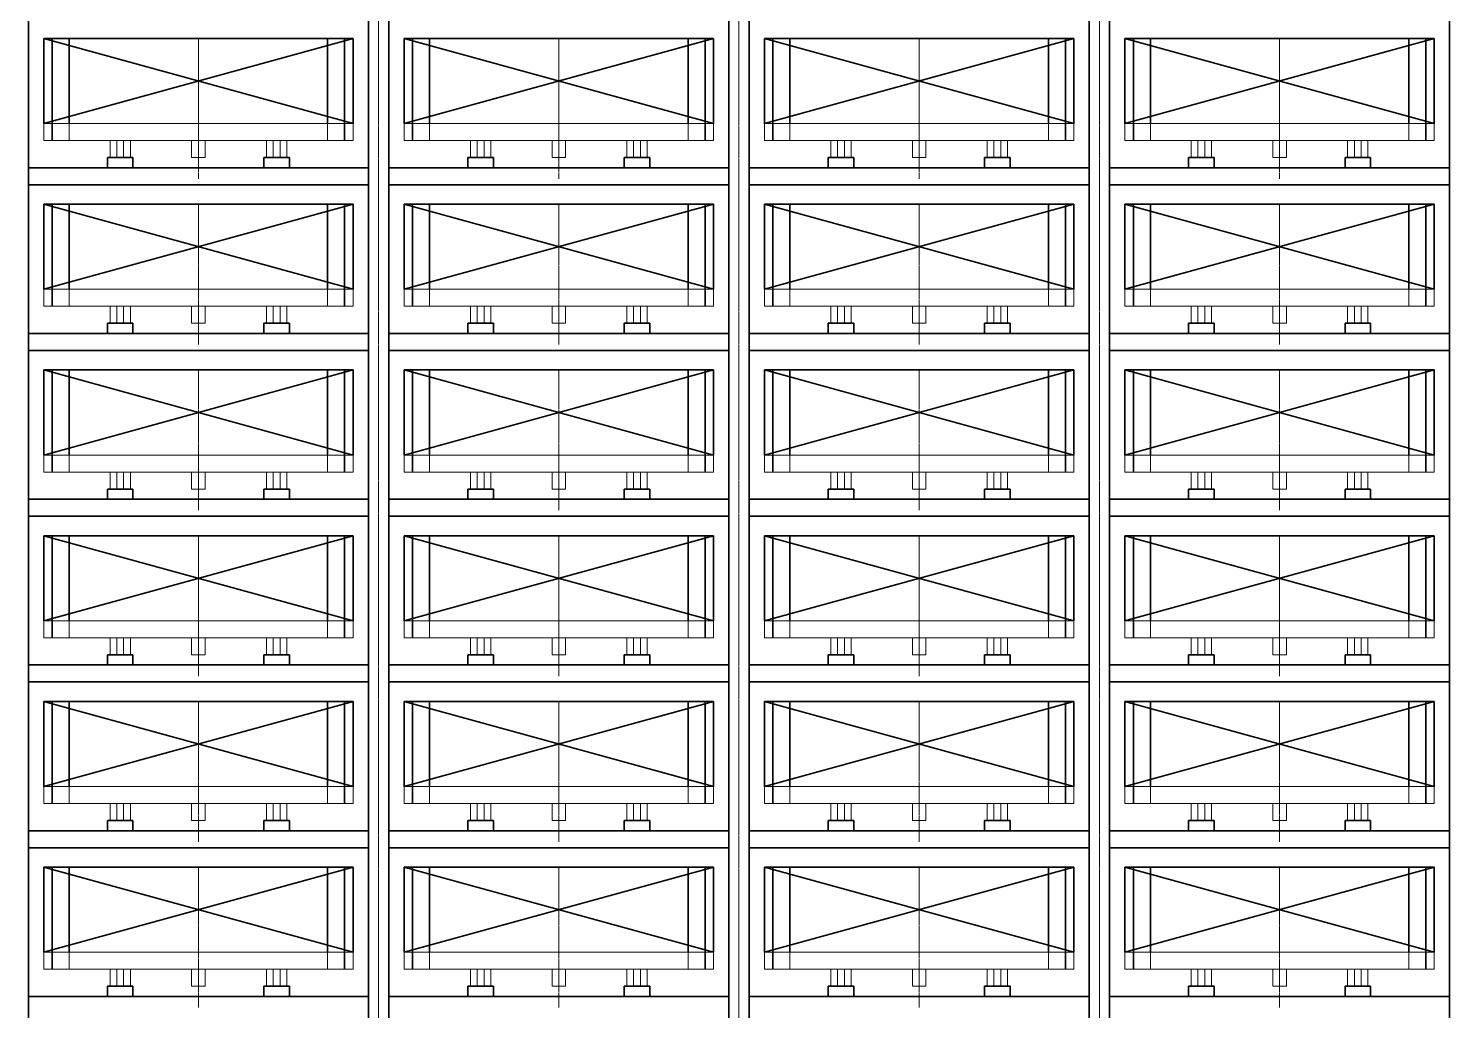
# Model space of a CAD drawing. Header units: millimetres. Extents: x -67280 to 67280, y -47520 to 47520.
# Drawn here: x -28438 to -20078, y 9242 to 15019 of the extents above; entities that cross this region are included whole.
import ezdxf

# ---------------------------------------------------------------- set-up
doc = ezdxf.new("R2010")
doc.units = ezdxf.units.MM
doc.linetypes.add('点画线', pattern=[18, 12, -2, 2, -2])
for name, color, linetype, lineweight in [('ACADCAXA细实线层', 3, 'Continuous', 18), ('EB0', 7, 'Continuous', 35), ('中心线层', 1, '点画线', 18), ('尺寸线层', 4, 'Continuous', 18), ('细实线层', 3, 'Continuous', 18)]:
    doc.layers.add(name, color=color, linetype=linetype, lineweight=lineweight)

msp = doc.modelspace()

# ---------------------------------------------------------------- linework, layer by layer
at = {"layer": 'ACADCAXA细实线层', "color": 2, "linetype": 'Continuous', "lineweight": 18}
for p, q in [((-28347.969, 14459.786), (-26527.969, 14459.786)), ((-26227.969, 14459.786), (-24407.969, 14459.786)), ((-24107.969, 14459.786), (-22287.969, 14459.786)), ((-21987.969, 14459.786), (-20167.969, 14459.786)), ((-28347.969, 14359.786), (-26527.969, 14359.786)), ((-27957.969, 14259.786), (-27957.969, 14359.786)), ((-27877.969, 14259.786), (-27877.969, 14359.786)), ((-27477.969, 14259.786), (-27477.969, 14359.786)), ((-27397.969, 14259.786), (-27397.969, 14359.786)), ((-26997.969, 14259.786), (-26997.969, 14359.786)), ((-26917.969, 14259.786), (-26917.969, 14359.786)), ((-26227.969, 14359.786), (-24407.969, 14359.786)), ((-25837.969, 14259.786), (-25837.969, 14359.786)), ((-25757.969, 14259.786), (-25757.969, 14359.786)), ((-25357.969, 14259.786), (-25357.969, 14359.786)), ((-25277.969, 14259.786), (-25277.969, 14359.786)), ((-24877.969, 14259.786), (-24877.969, 14359.786)), ((-24797.969, 14259.786), (-24797.969, 14359.786)), ((-24107.969, 14359.786), (-22287.969, 14359.786)), ((-23717.969, 14259.786), (-23717.969, 14359.786)), ((-23637.969, 14259.786), (-23637.969, 14359.786)), ((-23237.969, 14259.786), (-23237.969, 14359.786)), ((-23157.969, 14259.786), (-23157.969, 14359.786)), ((-22757.969, 14259.786), (-22757.969, 14359.786)), ((-22677.969, 14259.786), (-22677.969, 14359.786)), ((-21987.969, 14359.786), (-20167.969, 14359.786)), ((-21597.969, 14259.786), (-21597.969, 14359.786)), ((-21517.969, 14259.786), (-21517.969, 14359.786)), ((-21117.969, 14259.786), (-21117.969, 14359.786)), ((-21037.969, 14259.786), (-21037.969, 14359.786)), ((-20637.969, 14259.786), (-20637.969, 14359.786)), ((-20557.969, 14259.786), (-20557.969, 14359.786)), ((-27957.969, 14259.786), (-27877.969, 14259.786)), ((-27477.969, 14259.786), (-27397.969, 14259.786)), ((-26997.969, 14259.786), (-26917.969, 14259.786)), ((-25837.969, 14259.786), (-25757.969, 14259.786)), ((-25357.969, 14259.786), (-25277.969, 14259.786)), ((-24877.969, 14259.786), (-24797.969, 14259.786)), ((-23717.969, 14259.786), (-23637.969, 14259.786)), ((-23237.969, 14259.786), (-23157.969, 14259.786)), ((-22757.969, 14259.786), (-22677.969, 14259.786)), ((-21597.969, 14259.786), (-21517.969, 14259.786)), ((-21117.969, 14259.786), (-21037.969, 14259.786)), ((-20637.969, 14259.786), (-20557.969, 14259.786)), ((-28347.969, 13484.786), (-26527.969, 13484.786)), ((-26227.969, 13484.786), (-24407.969, 13484.786)), ((-24107.969, 13484.786), (-22287.969, 13484.786)), ((-21987.969, 13484.786), (-20167.969, 13484.786)), ((-28347.969, 13384.786), (-26527.969, 13384.786)), ((-27957.969, 13284.786), (-27957.969, 13384.786)), ((-27877.969, 13284.786), (-27877.969, 13384.786)), ((-27477.969, 13284.786), (-27477.969, 13384.786)), ((-27397.969, 13284.786), (-27397.969, 13384.786)), ((-26997.969, 13284.786), (-26997.969, 13384.786)), ((-26917.969, 13284.786), (-26917.969, 13384.786)), ((-26227.969, 13384.786), (-24407.969, 13384.786)), ((-25837.969, 13284.786), (-25837.969, 13384.786)), ((-25757.969, 13284.786), (-25757.969, 13384.786)), ((-25357.969, 13284.786), (-25357.969, 13384.786)), ((-25277.969, 13284.786), (-25277.969, 13384.786)), ((-24877.969, 13284.786), (-24877.969, 13384.786)), ((-24797.969, 13284.786), (-24797.969, 13384.786)), ((-24107.969, 13384.786), (-22287.969, 13384.786)), ((-23717.969, 13284.786), (-23717.969, 13384.786)), ((-23637.969, 13284.786), (-23637.969, 13384.786)), ((-23237.969, 13284.786), (-23237.969, 13384.786)), ((-23157.969, 13284.786), (-23157.969, 13384.786)), ((-22757.969, 13284.786), (-22757.969, 13384.786)), ((-22677.969, 13284.786), (-22677.969, 13384.786)), ((-21987.969, 13384.786), (-20167.969, 13384.786)), ((-21597.969, 13284.786), (-21597.969, 13384.786)), ((-21517.969, 13284.786), (-21517.969, 13384.786)), ((-21117.969, 13284.786), (-21117.969, 13384.786)), ((-21037.969, 13284.786), (-21037.969, 13384.786)), ((-20637.969, 13284.786), (-20637.969, 13384.786)), ((-20557.969, 13284.786), (-20557.969, 13384.786)), ((-27957.969, 13284.786), (-27877.969, 13284.786)), ((-27477.969, 13284.786), (-27397.969, 13284.786)), ((-26997.969, 13284.786), (-26917.969, 13284.786)), ((-25837.969, 13284.786), (-25757.969, 13284.786)), ((-25357.969, 13284.786), (-25277.969, 13284.786)), ((-24877.969, 13284.786), (-24797.969, 13284.786)), ((-23717.969, 13284.786), (-23637.969, 13284.786)), ((-23237.969, 13284.786), (-23157.969, 13284.786)), ((-22757.969, 13284.786), (-22677.969, 13284.786)), ((-21597.969, 13284.786), (-21517.969, 13284.786)), ((-21117.969, 13284.786), (-21037.969, 13284.786)), ((-20637.969, 13284.786), (-20557.969, 13284.786)), ((-28347.969, 12509.786), (-26527.969, 12509.786)), ((-26227.969, 12509.786), (-24407.969, 12509.786)), ((-24107.969, 12509.786), (-22287.969, 12509.786)), ((-21987.969, 12509.786), (-20167.969, 12509.786)), ((-28347.969, 12409.786), (-26527.969, 12409.786)), ((-27957.969, 12309.786), (-27957.969, 12409.786)), ((-27877.969, 12309.786), (-27877.969, 12409.786)), ((-27477.969, 12309.786), (-27477.969, 12409.786)), ((-27397.969, 12309.786), (-27397.969, 12409.786)), ((-26997.969, 12309.786), (-26997.969, 12409.786)), ((-26917.969, 12309.786), (-26917.969, 12409.786)), ((-26227.969, 12409.786), (-24407.969, 12409.786)), ((-25837.969, 12309.786), (-25837.969, 12409.786)), ((-25757.969, 12309.786), (-25757.969, 12409.786)), ((-25357.969, 12309.786), (-25357.969, 12409.786)), ((-25277.969, 12309.786), (-25277.969, 12409.786)), ((-24877.969, 12309.786), (-24877.969, 12409.786)), ((-24797.969, 12309.786), (-24797.969, 12409.786)), ((-24107.969, 12409.786), (-22287.969, 12409.786)), ((-23717.969, 12309.786), (-23717.969, 12409.786)), ((-23637.969, 12309.786), (-23637.969, 12409.786)), ((-23237.969, 12309.786), (-23237.969, 12409.786)), ((-23157.969, 12309.786), (-23157.969, 12409.786)), ((-22757.969, 12309.786), (-22757.969, 12409.786)), ((-22677.969, 12309.786), (-22677.969, 12409.786)), ((-21987.969, 12409.786), (-20167.969, 12409.786)), ((-21597.969, 12309.786), (-21597.969, 12409.786)), ((-21517.969, 12309.786), (-21517.969, 12409.786)), ((-21117.969, 12309.786), (-21117.969, 12409.786)), ((-21037.969, 12309.786), (-21037.969, 12409.786)), ((-20637.969, 12309.786), (-20637.969, 12409.786)), ((-20557.969, 12309.786), (-20557.969, 12409.786)), ((-27957.969, 12309.786), (-27877.969, 12309.786)), ((-27477.969, 12309.786), (-27397.969, 12309.786)), ((-26997.969, 12309.786), (-26917.969, 12309.786)), ((-25837.969, 12309.786), (-25757.969, 12309.786)), ((-25357.969, 12309.786), (-25277.969, 12309.786)), ((-24877.969, 12309.786), (-24797.969, 12309.786)), ((-23717.969, 12309.786), (-23637.969, 12309.786)), ((-23237.969, 12309.786), (-23157.969, 12309.786)), ((-22757.969, 12309.786), (-22677.969, 12309.786)), ((-21597.969, 12309.786), (-21517.969, 12309.786)), ((-21117.969, 12309.786), (-21037.969, 12309.786)), ((-20637.969, 12309.786), (-20557.969, 12309.786)), ((-28347.969, 11534.786), (-26527.969, 11534.786)), ((-26227.969, 11534.786), (-24407.969, 11534.786)), ((-24107.969, 11534.786), (-22287.969, 11534.786)), ((-21987.969, 11534.786), (-20167.969, 11534.786)), ((-28347.969, 11434.786), (-26527.969, 11434.786)), ((-27957.969, 11334.786), (-27957.969, 11434.786)), ((-27877.969, 11334.786), (-27877.969, 11434.786)), ((-27477.969, 11334.786), (-27477.969, 11434.786)), ((-27397.969, 11334.786), (-27397.969, 11434.786)), ((-26997.969, 11334.786), (-26997.969, 11434.786)), ((-26917.969, 11334.786), (-26917.969, 11434.786)), ((-26227.969, 11434.786), (-24407.969, 11434.786)), ((-25837.969, 11334.786), (-25837.969, 11434.786)), ((-25757.969, 11334.786), (-25757.969, 11434.786)), ((-25357.969, 11334.786), (-25357.969, 11434.786)), ((-25277.969, 11334.786), (-25277.969, 11434.786)), ((-24877.969, 11334.786), (-24877.969, 11434.786)), ((-24797.969, 11334.786), (-24797.969, 11434.786)), ((-24107.969, 11434.786), (-22287.969, 11434.786)), ((-23717.969, 11334.786), (-23717.969, 11434.786)), ((-23637.969, 11334.786), (-23637.969, 11434.786)), ((-23237.969, 11334.786), (-23237.969, 11434.786)), ((-23157.969, 11334.786), (-23157.969, 11434.786)), ((-22757.969, 11334.786), (-22757.969, 11434.786)), ((-22677.969, 11334.786), (-22677.969, 11434.786)), ((-21987.969, 11434.786), (-20167.969, 11434.786)), ((-21597.969, 11334.786), (-21597.969, 11434.786)), ((-21517.969, 11334.786), (-21517.969, 11434.786)), ((-21117.969, 11334.786), (-21117.969, 11434.786)), ((-21037.969, 11334.786), (-21037.969, 11434.786)), ((-20637.969, 11334.786), (-20637.969, 11434.786)), ((-20557.969, 11334.786), (-20557.969, 11434.786)), ((-27957.969, 11334.786), (-27877.969, 11334.786)), ((-27477.969, 11334.786), (-27397.969, 11334.786)), ((-26997.969, 11334.786), (-26917.969, 11334.786)), ((-25837.969, 11334.786), (-25757.969, 11334.786)), ((-25357.969, 11334.786), (-25277.969, 11334.786)), ((-24877.969, 11334.786), (-24797.969, 11334.786)), ((-23717.969, 11334.786), (-23637.969, 11334.786)), ((-23237.969, 11334.786), (-23157.969, 11334.786)), ((-22757.969, 11334.786), (-22677.969, 11334.786)), ((-21597.969, 11334.786), (-21517.969, 11334.786)), ((-21117.969, 11334.786), (-21037.969, 11334.786)), ((-20637.969, 11334.786), (-20557.969, 11334.786)), ((-28347.969, 10559.786), (-26527.969, 10559.786)), ((-26227.969, 10559.786), (-24407.969, 10559.786)), ((-24107.969, 10559.786), (-22287.969, 10559.786)), ((-21987.969, 10559.786), (-20167.969, 10559.786)), ((-28347.969, 10459.786), (-26527.969, 10459.786)), ((-27957.969, 10359.786), (-27957.969, 10459.786)), ((-27877.969, 10359.786), (-27877.969, 10459.786)), ((-27477.969, 10359.786), (-27477.969, 10459.786)), ((-27397.969, 10359.786), (-27397.969, 10459.786)), ((-26997.969, 10359.786), (-26997.969, 10459.786)), ((-26917.969, 10359.786), (-26917.969, 10459.786)), ((-26227.969, 10459.786), (-24407.969, 10459.786)), ((-25837.969, 10359.786), (-25837.969, 10459.786)), ((-25757.969, 10359.786), (-25757.969, 10459.786)), ((-25357.969, 10359.786), (-25357.969, 10459.786)), ((-25277.969, 10359.786), (-25277.969, 10459.786)), ((-24877.969, 10359.786), (-24877.969, 10459.786)), ((-24797.969, 10359.786), (-24797.969, 10459.786)), ((-24107.969, 10459.786), (-22287.969, 10459.786)), ((-23717.969, 10359.786), (-23717.969, 10459.786)), ((-23637.969, 10359.786), (-23637.969, 10459.786)), ((-23237.969, 10359.786), (-23237.969, 10459.786)), ((-23157.969, 10359.786), (-23157.969, 10459.786)), ((-22757.969, 10359.786), (-22757.969, 10459.786)), ((-22677.969, 10359.786), (-22677.969, 10459.786)), ((-21987.969, 10459.786), (-20167.969, 10459.786)), ((-21597.969, 10359.786), (-21597.969, 10459.786)), ((-21517.969, 10359.786), (-21517.969, 10459.786)), ((-21117.969, 10359.786), (-21117.969, 10459.786)), ((-21037.969, 10359.786), (-21037.969, 10459.786)), ((-20637.969, 10359.786), (-20637.969, 10459.786)), ((-20557.969, 10359.786), (-20557.969, 10459.786)), ((-27957.969, 10359.786), (-27877.969, 10359.786)), ((-27477.969, 10359.786), (-27397.969, 10359.786)), ((-26997.969, 10359.786), (-26917.969, 10359.786)), ((-25837.969, 10359.786), (-25757.969, 10359.786)), ((-25357.969, 10359.786), (-25277.969, 10359.786)), ((-24877.969, 10359.786), (-24797.969, 10359.786)), ((-23717.969, 10359.786), (-23637.969, 10359.786)), ((-23237.969, 10359.786), (-23157.969, 10359.786)), ((-22757.969, 10359.786), (-22677.969, 10359.786)), ((-21597.969, 10359.786), (-21517.969, 10359.786)), ((-21117.969, 10359.786), (-21037.969, 10359.786)), ((-20637.969, 10359.786), (-20557.969, 10359.786)), ((-28347.969, 9584.786), (-26527.969, 9584.786)), ((-26227.969, 9584.786), (-24407.969, 9584.786)), ((-24107.969, 9584.786), (-22287.969, 9584.786)), ((-21987.969, 9584.786), (-20167.969, 9584.786)), ((-28347.969, 9484.786), (-26527.969, 9484.786)), ((-27957.969, 9384.786), (-27957.969, 9484.786)), ((-27877.969, 9384.786), (-27877.969, 9484.786)), ((-27477.969, 9384.786), (-27477.969, 9484.786)), ((-27397.969, 9384.786), (-27397.969, 9484.786)), ((-26997.969, 9384.786), (-26997.969, 9484.786)), ((-26917.969, 9384.786), (-26917.969, 9484.786)), ((-26227.969, 9484.786), (-24407.969, 9484.786)), ((-25837.969, 9384.786), (-25837.969, 9484.786)), ((-25757.969, 9384.786), (-25757.969, 9484.786)), ((-25357.969, 9384.786), (-25357.969, 9484.786)), ((-25277.969, 9384.786), (-25277.969, 9484.786)), ((-24877.969, 9384.786), (-24877.969, 9484.786)), ((-24797.969, 9384.786), (-24797.969, 9484.786)), ((-24107.969, 9484.786), (-22287.969, 9484.786)), ((-23717.969, 9384.786), (-23717.969, 9484.786)), ((-23637.969, 9384.786), (-23637.969, 9484.786)), ((-23237.969, 9384.786), (-23237.969, 9484.786)), ((-23157.969, 9384.786), (-23157.969, 9484.786)), ((-22757.969, 9384.786), (-22757.969, 9484.786)), ((-22677.969, 9384.786), (-22677.969, 9484.786)), ((-21987.969, 9484.786), (-20167.969, 9484.786)), ((-21597.969, 9384.786), (-21597.969, 9484.786)), ((-21517.969, 9384.786), (-21517.969, 9484.786)), ((-21117.969, 9384.786), (-21117.969, 9484.786)), ((-21037.969, 9384.786), (-21037.969, 9484.786)), ((-20637.969, 9384.786), (-20637.969, 9484.786)), ((-20557.969, 9384.786), (-20557.969, 9484.786)), ((-27957.969, 9384.786), (-27877.969, 9384.786)), ((-27477.969, 9384.786), (-27397.969, 9384.786)), ((-26997.969, 9384.786), (-26917.969, 9384.786)), ((-25837.969, 9384.786), (-25757.969, 9384.786)), ((-25357.969, 9384.786), (-25277.969, 9384.786)), ((-24877.969, 9384.786), (-24797.969, 9384.786)), ((-23717.969, 9384.786), (-23637.969, 9384.786)), ((-23237.969, 9384.786), (-23157.969, 9384.786)), ((-22757.969, 9384.786), (-22677.969, 9384.786)), ((-21597.969, 9384.786), (-21517.969, 9384.786)), ((-21117.969, 9384.786), (-21037.969, 9384.786)), ((-20637.969, 9384.786), (-20557.969, 9384.786))]:
    msp.add_line(p, q, dxfattribs=at)
at = {"layer": 'EB0'}
for p, q in [((-28437.969, 7599.786), (-28437.969, 18849.786)), ((-26437.969, 7599.786), (-26437.969, 18849.786)), ((-26317.969, 7599.786), (-26317.969, 18849.786)), ((-24317.969, 7599.786), (-24317.969, 18849.786)), ((-24197.969, 7599.786), (-24197.969, 18849.786)), ((-22197.969, 7599.786), (-22197.969, 18849.786)), ((-22077.969, 7599.786), (-22077.969, 18849.786)), ((-20077.969, 7599.786), (-20077.969, 18849.786)), ((-27972.969, 14199.786), (-27972.969, 14259.786)), ((-27822.969, 14259.786), (-27972.969, 14259.786)), ((-27822.969, 14199.786), (-27822.969, 14259.786)), ((-27052.969, 14259.786), (-26902.969, 14259.786)), ((-27052.969, 14199.786), (-27052.969, 14259.786)), ((-26902.969, 14199.786), (-26902.969, 14259.786)), ((-25852.969, 14199.786), (-25852.969, 14259.786)), ((-25702.969, 14259.786), (-25852.969, 14259.786)), ((-25702.969, 14199.786), (-25702.969, 14259.786)), ((-24932.969, 14259.786), (-24782.969, 14259.786)), ((-24932.969, 14199.786), (-24932.969, 14259.786)), ((-24782.969, 14199.786), (-24782.969, 14259.786)), ((-23732.969, 14199.786), (-23732.969, 14259.786)), ((-23582.969, 14259.786), (-23732.969, 14259.786)), ((-23582.969, 14199.786), (-23582.969, 14259.786)), ((-22812.969, 14259.786), (-22662.969, 14259.786)), ((-22812.969, 14199.786), (-22812.969, 14259.786)), ((-22662.969, 14199.786), (-22662.969, 14259.786)), ((-21612.969, 14199.786), (-21612.969, 14259.786)), ((-21462.969, 14259.786), (-21612.969, 14259.786)), ((-21462.969, 14199.786), (-21462.969, 14259.786)), ((-20692.969, 14259.786), (-20542.969, 14259.786)), ((-20692.969, 14199.786), (-20692.969, 14259.786)), ((-20542.969, 14199.786), (-20542.969, 14259.786)), ((-28437.969, 14199.786), (-26437.969, 14199.786)), ((-28197.969, 14199.786), (-26437.969, 14199.786)), ((-26317.969, 14199.786), (-24317.969, 14199.786)), ((-26077.969, 14199.786), (-24317.969, 14199.786)), ((-24197.969, 14199.786), (-22197.969, 14199.786)), ((-23957.969, 14199.786), (-22197.969, 14199.786)), ((-22077.969, 14199.786), (-20077.969, 14199.786)), ((-21837.969, 14199.786), (-20077.969, 14199.786)), ((-28437.969, 14099.786), (-26437.969, 14099.786)), ((-28197.969, 14099.786), (-26437.969, 14099.786)), ((-26317.969, 14099.786), (-24317.969, 14099.786)), ((-26077.969, 14099.786), (-24317.969, 14099.786)), ((-24197.969, 14099.786), (-22197.969, 14099.786)), ((-23957.969, 14099.786), (-22197.969, 14099.786)), ((-22077.969, 14099.786), (-20077.969, 14099.786)), ((-21837.969, 14099.786), (-20077.969, 14099.786)), ((-28437.969, 13224.786), (-26437.969, 13224.786)), ((-28197.969, 13224.786), (-26437.969, 13224.786)), ((-27972.969, 13224.786), (-27972.969, 13284.786)), ((-27822.969, 13284.786), (-27972.969, 13284.786)), ((-27822.969, 13224.786), (-27822.969, 13284.786)), ((-27052.969, 13284.786), (-26902.969, 13284.786)), ((-27052.969, 13224.786), (-27052.969, 13284.786)), ((-26902.969, 13224.786), (-26902.969, 13284.786)), ((-26317.969, 13224.786), (-24317.969, 13224.786)), ((-26077.969, 13224.786), (-24317.969, 13224.786)), ((-25852.969, 13224.786), (-25852.969, 13284.786)), ((-25702.969, 13284.786), (-25852.969, 13284.786)), ((-25702.969, 13224.786), (-25702.969, 13284.786)), ((-24932.969, 13284.786), (-24782.969, 13284.786)), ((-24932.969, 13224.786), (-24932.969, 13284.786)), ((-24782.969, 13224.786), (-24782.969, 13284.786)), ((-24197.969, 13224.786), (-22197.969, 13224.786)), ((-23957.969, 13224.786), (-22197.969, 13224.786)), ((-23732.969, 13224.786), (-23732.969, 13284.786)), ((-23582.969, 13284.786), (-23732.969, 13284.786)), ((-23582.969, 13224.786), (-23582.969, 13284.786)), ((-22812.969, 13284.786), (-22662.969, 13284.786)), ((-22812.969, 13224.786), (-22812.969, 13284.786)), ((-22662.969, 13224.786), (-22662.969, 13284.786)), ((-22077.969, 13224.786), (-20077.969, 13224.786)), ((-21837.969, 13224.786), (-20077.969, 13224.786)), ((-21612.969, 13224.786), (-21612.969, 13284.786)), ((-21462.969, 13284.786), (-21612.969, 13284.786)), ((-21462.969, 13224.786), (-21462.969, 13284.786)), ((-20692.969, 13284.786), (-20542.969, 13284.786)), ((-20692.969, 13224.786), (-20692.969, 13284.786)), ((-20542.969, 13224.786), (-20542.969, 13284.786)), ((-28437.969, 13124.786), (-26437.969, 13124.786)), ((-28197.969, 13124.786), (-26437.969, 13124.786)), ((-26317.969, 13124.786), (-24317.969, 13124.786)), ((-26077.969, 13124.786), (-24317.969, 13124.786)), ((-24197.969, 13124.786), (-22197.969, 13124.786)), ((-23957.969, 13124.786), (-22197.969, 13124.786)), ((-22077.969, 13124.786), (-20077.969, 13124.786)), ((-21837.969, 13124.786), (-20077.969, 13124.786)), ((-27972.969, 12249.786), (-27972.969, 12309.786)), ((-27822.969, 12309.786), (-27972.969, 12309.786)), ((-27822.969, 12249.786), (-27822.969, 12309.786)), ((-27052.969, 12309.786), (-26902.969, 12309.786)), ((-27052.969, 12249.786), (-27052.969, 12309.786)), ((-26902.969, 12249.786), (-26902.969, 12309.786)), ((-25852.969, 12249.786), (-25852.969, 12309.786)), ((-25702.969, 12309.786), (-25852.969, 12309.786)), ((-25702.969, 12249.786), (-25702.969, 12309.786)), ((-24932.969, 12309.786), (-24782.969, 12309.786)), ((-24932.969, 12249.786), (-24932.969, 12309.786)), ((-24782.969, 12249.786), (-24782.969, 12309.786)), ((-23732.969, 12249.786), (-23732.969, 12309.786)), ((-23582.969, 12309.786), (-23732.969, 12309.786)), ((-23582.969, 12249.786), (-23582.969, 12309.786)), ((-22812.969, 12309.786), (-22662.969, 12309.786)), ((-22812.969, 12249.786), (-22812.969, 12309.786)), ((-22662.969, 12249.786), (-22662.969, 12309.786)), ((-21612.969, 12249.786), (-21612.969, 12309.786)), ((-21462.969, 12309.786), (-21612.969, 12309.786)), ((-21462.969, 12249.786), (-21462.969, 12309.786)), ((-20692.969, 12309.786), (-20542.969, 12309.786)), ((-20692.969, 12249.786), (-20692.969, 12309.786)), ((-20542.969, 12249.786), (-20542.969, 12309.786)), ((-28437.969, 12249.786), (-26437.969, 12249.786)), ((-28197.969, 12249.786), (-26437.969, 12249.786)), ((-26317.969, 12249.786), (-24317.969, 12249.786)), ((-26077.969, 12249.786), (-24317.969, 12249.786)), ((-24197.969, 12249.786), (-22197.969, 12249.786)), ((-23957.969, 12249.786), (-22197.969, 12249.786)), ((-22077.969, 12249.786), (-20077.969, 12249.786)), ((-21837.969, 12249.786), (-20077.969, 12249.786)), ((-28437.969, 12149.786), (-26437.969, 12149.786)), ((-28197.969, 12149.786), (-26437.969, 12149.786)), ((-26317.969, 12149.786), (-24317.969, 12149.786)), ((-26077.969, 12149.786), (-24317.969, 12149.786)), ((-24197.969, 12149.786), (-22197.969, 12149.786)), ((-23957.969, 12149.786), (-22197.969, 12149.786)), ((-22077.969, 12149.786), (-20077.969, 12149.786)), ((-21837.969, 12149.786), (-20077.969, 12149.786)), ((-27972.969, 11274.786), (-27972.969, 11334.786)), ((-27822.969, 11334.786), (-27972.969, 11334.786)), ((-27822.969, 11274.786), (-27822.969, 11334.786)), ((-27052.969, 11334.786), (-26902.969, 11334.786)), ((-27052.969, 11274.786), (-27052.969, 11334.786)), ((-26902.969, 11274.786), (-26902.969, 11334.786)), ((-25852.969, 11274.786), (-25852.969, 11334.786)), ((-25702.969, 11334.786), (-25852.969, 11334.786)), ((-25702.969, 11274.786), (-25702.969, 11334.786)), ((-24932.969, 11334.786), (-24782.969, 11334.786)), ((-24932.969, 11274.786), (-24932.969, 11334.786)), ((-24782.969, 11274.786), (-24782.969, 11334.786)), ((-23732.969, 11274.786), (-23732.969, 11334.786)), ((-23582.969, 11334.786), (-23732.969, 11334.786)), ((-23582.969, 11274.786), (-23582.969, 11334.786)), ((-22812.969, 11334.786), (-22662.969, 11334.786)), ((-22812.969, 11274.786), (-22812.969, 11334.786)), ((-22662.969, 11274.786), (-22662.969, 11334.786)), ((-21612.969, 11274.786), (-21612.969, 11334.786)), ((-21462.969, 11334.786), (-21612.969, 11334.786)), ((-21462.969, 11274.786), (-21462.969, 11334.786)), ((-20692.969, 11334.786), (-20542.969, 11334.786)), ((-20692.969, 11274.786), (-20692.969, 11334.786)), ((-20542.969, 11274.786), (-20542.969, 11334.786)), ((-28437.969, 11274.786), (-26437.969, 11274.786)), ((-28197.969, 11274.786), (-26437.969, 11274.786)), ((-26317.969, 11274.786), (-24317.969, 11274.786)), ((-26077.969, 11274.786), (-24317.969, 11274.786)), ((-24197.969, 11274.786), (-22197.969, 11274.786)), ((-23957.969, 11274.786), (-22197.969, 11274.786)), ((-22077.969, 11274.786), (-20077.969, 11274.786)), ((-21837.969, 11274.786), (-20077.969, 11274.786)), ((-28437.969, 11174.786), (-26437.969, 11174.786)), ((-28197.969, 11174.786), (-26437.969, 11174.786)), ((-26317.969, 11174.786), (-24317.969, 11174.786)), ((-26077.969, 11174.786), (-24317.969, 11174.786)), ((-24197.969, 11174.786), (-22197.969, 11174.786)), ((-23957.969, 11174.786), (-22197.969, 11174.786)), ((-22077.969, 11174.786), (-20077.969, 11174.786)), ((-21837.969, 11174.786), (-20077.969, 11174.786)), ((-28437.969, 10299.786), (-26437.969, 10299.786)), ((-28197.969, 10299.786), (-26437.969, 10299.786)), ((-27972.969, 10299.786), (-27972.969, 10359.786)), ((-27822.969, 10359.786), (-27972.969, 10359.786)), ((-27822.969, 10299.786), (-27822.969, 10359.786)), ((-27052.969, 10359.786), (-26902.969, 10359.786)), ((-27052.969, 10299.786), (-27052.969, 10359.786)), ((-26902.969, 10299.786), (-26902.969, 10359.786)), ((-26317.969, 10299.786), (-24317.969, 10299.786)), ((-26077.969, 10299.786), (-24317.969, 10299.786)), ((-25852.969, 10299.786), (-25852.969, 10359.786)), ((-25702.969, 10359.786), (-25852.969, 10359.786)), ((-25702.969, 10299.786), (-25702.969, 10359.786)), ((-24932.969, 10359.786), (-24782.969, 10359.786)), ((-24932.969, 10299.786), (-24932.969, 10359.786)), ((-24782.969, 10299.786), (-24782.969, 10359.786)), ((-24197.969, 10299.786), (-22197.969, 10299.786)), ((-23957.969, 10299.786), (-22197.969, 10299.786)), ((-23732.969, 10299.786), (-23732.969, 10359.786)), ((-23582.969, 10359.786), (-23732.969, 10359.786)), ((-23582.969, 10299.786), (-23582.969, 10359.786)), ((-22812.969, 10359.786), (-22662.969, 10359.786)), ((-22812.969, 10299.786), (-22812.969, 10359.786)), ((-22662.969, 10299.786), (-22662.969, 10359.786)), ((-22077.969, 10299.786), (-20077.969, 10299.786)), ((-21837.969, 10299.786), (-20077.969, 10299.786)), ((-21612.969, 10299.786), (-21612.969, 10359.786)), ((-21462.969, 10359.786), (-21612.969, 10359.786)), ((-21462.969, 10299.786), (-21462.969, 10359.786)), ((-20692.969, 10359.786), (-20542.969, 10359.786)), ((-20692.969, 10299.786), (-20692.969, 10359.786)), ((-20542.969, 10299.786), (-20542.969, 10359.786)), ((-28437.969, 10199.786), (-26437.969, 10199.786)), ((-28197.969, 10199.786), (-26437.969, 10199.786)), ((-26317.969, 10199.786), (-24317.969, 10199.786)), ((-26077.969, 10199.786), (-24317.969, 10199.786)), ((-24197.969, 10199.786), (-22197.969, 10199.786)), ((-23957.969, 10199.786), (-22197.969, 10199.786)), ((-22077.969, 10199.786), (-20077.969, 10199.786)), ((-21837.969, 10199.786), (-20077.969, 10199.786)), ((-27972.969, 9324.786), (-27972.969, 9384.786)), ((-27822.969, 9384.786), (-27972.969, 9384.786)), ((-27822.969, 9324.786), (-27822.969, 9384.786)), ((-27052.969, 9384.786), (-26902.969, 9384.786)), ((-27052.969, 9324.786), (-27052.969, 9384.786)), ((-26902.969, 9324.786), (-26902.969, 9384.786)), ((-25852.969, 9324.786), (-25852.969, 9384.786)), ((-25702.969, 9384.786), (-25852.969, 9384.786)), ((-25702.969, 9324.786), (-25702.969, 9384.786)), ((-24932.969, 9384.786), (-24782.969, 9384.786)), ((-24932.969, 9324.786), (-24932.969, 9384.786)), ((-24782.969, 9324.786), (-24782.969, 9384.786)), ((-23732.969, 9324.786), (-23732.969, 9384.786)), ((-23582.969, 9384.786), (-23732.969, 9384.786)), ((-23582.969, 9324.786), (-23582.969, 9384.786)), ((-22812.969, 9384.786), (-22662.969, 9384.786)), ((-22812.969, 9324.786), (-22812.969, 9384.786)), ((-22662.969, 9324.786), (-22662.969, 9384.786)), ((-21612.969, 9324.786), (-21612.969, 9384.786)), ((-21462.969, 9384.786), (-21612.969, 9384.786)), ((-21462.969, 9324.786), (-21462.969, 9384.786)), ((-20692.969, 9384.786), (-20542.969, 9384.786)), ((-20692.969, 9324.786), (-20692.969, 9384.786)), ((-20542.969, 9324.786), (-20542.969, 9384.786)), ((-28437.969, 9324.786), (-26437.969, 9324.786)), ((-28197.969, 9324.786), (-26437.969, 9324.786)), ((-26317.969, 9324.786), (-24317.969, 9324.786)), ((-26077.969, 9324.786), (-24317.969, 9324.786)), ((-24197.969, 9324.786), (-22197.969, 9324.786)), ((-23957.969, 9324.786), (-22197.969, 9324.786)), ((-22077.969, 9324.786), (-20077.969, 9324.786)), ((-21837.969, 9324.786), (-20077.969, 9324.786))]:
    msp.add_line(p, q, dxfattribs=at)
at = {"layer": 'EB0', "color": 2}
for p, q in [((-28347.969, 14959.786), (-26527.969, 14959.786)), ((-26527.969, 14959.786), (-28347.969, 14459.786)), ((-28347.969, 14959.786), (-26527.969, 14459.786)), ((-28347.969, 14459.786), (-28347.969, 14959.786)), ((-26527.969, 14459.786), (-26527.969, 14959.786)), ((-26227.969, 14959.786), (-24407.969, 14959.786)), ((-24407.969, 14959.786), (-26227.969, 14459.786)), ((-26227.969, 14959.786), (-24407.969, 14459.786)), ((-26227.969, 14459.786), (-26227.969, 14959.786)), ((-24407.969, 14459.786), (-24407.969, 14959.786)), ((-24107.969, 14959.786), (-22287.969, 14959.786)), ((-22287.969, 14959.786), (-24107.969, 14459.786)), ((-24107.969, 14959.786), (-22287.969, 14459.786)), ((-24107.969, 14459.786), (-24107.969, 14959.786)), ((-22287.969, 14459.786), (-22287.969, 14959.786)), ((-21987.969, 14959.786), (-20167.969, 14959.786)), ((-20167.969, 14959.786), (-21987.969, 14459.786)), ((-21987.969, 14959.786), (-20167.969, 14459.786)), ((-21987.969, 14459.786), (-21987.969, 14959.786)), ((-20167.969, 14459.786), (-20167.969, 14959.786)), ((-28347.969, 13984.786), (-26527.969, 13984.786)), ((-26527.969, 13984.786), (-28347.969, 13484.786)), ((-28347.969, 13984.786), (-26527.969, 13484.786)), ((-28347.969, 13484.786), (-28347.969, 13984.786)), ((-26527.969, 13484.786), (-26527.969, 13984.786)), ((-26227.969, 13984.786), (-24407.969, 13984.786)), ((-24407.969, 13984.786), (-26227.969, 13484.786)), ((-26227.969, 13984.786), (-24407.969, 13484.786)), ((-26227.969, 13484.786), (-26227.969, 13984.786)), ((-24407.969, 13484.786), (-24407.969, 13984.786)), ((-24107.969, 13984.786), (-22287.969, 13984.786)), ((-22287.969, 13984.786), (-24107.969, 13484.786)), ((-24107.969, 13984.786), (-22287.969, 13484.786)), ((-24107.969, 13484.786), (-24107.969, 13984.786)), ((-22287.969, 13484.786), (-22287.969, 13984.786)), ((-21987.969, 13984.786), (-20167.969, 13984.786)), ((-20167.969, 13984.786), (-21987.969, 13484.786)), ((-21987.969, 13984.786), (-20167.969, 13484.786)), ((-21987.969, 13484.786), (-21987.969, 13984.786)), ((-20167.969, 13484.786), (-20167.969, 13984.786)), ((-28347.969, 13009.786), (-26527.969, 13009.786)), ((-26527.969, 13009.786), (-28347.969, 12509.786)), ((-28347.969, 13009.786), (-26527.969, 12509.786)), ((-28347.969, 12509.786), (-28347.969, 13009.786)), ((-26527.969, 12509.786), (-26527.969, 13009.786)), ((-26227.969, 13009.786), (-24407.969, 13009.786)), ((-24407.969, 13009.786), (-26227.969, 12509.786)), ((-26227.969, 13009.786), (-24407.969, 12509.786)), ((-26227.969, 12509.786), (-26227.969, 13009.786)), ((-24407.969, 12509.786), (-24407.969, 13009.786)), ((-24107.969, 13009.786), (-22287.969, 13009.786)), ((-22287.969, 13009.786), (-24107.969, 12509.786)), ((-24107.969, 13009.786), (-22287.969, 12509.786)), ((-24107.969, 12509.786), (-24107.969, 13009.786)), ((-22287.969, 12509.786), (-22287.969, 13009.786)), ((-21987.969, 13009.786), (-20167.969, 13009.786)), ((-20167.969, 13009.786), (-21987.969, 12509.786)), ((-21987.969, 13009.786), (-20167.969, 12509.786)), ((-21987.969, 12509.786), (-21987.969, 13009.786)), ((-20167.969, 12509.786), (-20167.969, 13009.786)), ((-28347.969, 12034.786), (-26527.969, 12034.786)), ((-26527.969, 12034.786), (-28347.969, 11534.786)), ((-28347.969, 12034.786), (-26527.969, 11534.786)), ((-28347.969, 11534.786), (-28347.969, 12034.786)), ((-26527.969, 11534.786), (-26527.969, 12034.786)), ((-26227.969, 12034.786), (-24407.969, 12034.786)), ((-24407.969, 12034.786), (-26227.969, 11534.786)), ((-26227.969, 12034.786), (-24407.969, 11534.786)), ((-26227.969, 11534.786), (-26227.969, 12034.786)), ((-24407.969, 11534.786), (-24407.969, 12034.786)), ((-24107.969, 12034.786), (-22287.969, 12034.786)), ((-22287.969, 12034.786), (-24107.969, 11534.786)), ((-24107.969, 12034.786), (-22287.969, 11534.786)), ((-24107.969, 11534.786), (-24107.969, 12034.786)), ((-22287.969, 11534.786), (-22287.969, 12034.786)), ((-21987.969, 12034.786), (-20167.969, 12034.786)), ((-20167.969, 12034.786), (-21987.969, 11534.786)), ((-21987.969, 12034.786), (-20167.969, 11534.786)), ((-21987.969, 11534.786), (-21987.969, 12034.786)), ((-20167.969, 11534.786), (-20167.969, 12034.786)), ((-28347.969, 11059.786), (-26527.969, 11059.786)), ((-26527.969, 11059.786), (-28347.969, 10559.786)), ((-28347.969, 11059.786), (-26527.969, 10559.786)), ((-28347.969, 10559.786), (-28347.969, 11059.786)), ((-26527.969, 10559.786), (-26527.969, 11059.786)), ((-26227.969, 11059.786), (-24407.969, 11059.786)), ((-24407.969, 11059.786), (-26227.969, 10559.786)), ((-26227.969, 11059.786), (-24407.969, 10559.786)), ((-26227.969, 10559.786), (-26227.969, 11059.786)), ((-24407.969, 10559.786), (-24407.969, 11059.786)), ((-24107.969, 11059.786), (-22287.969, 11059.786)), ((-22287.969, 11059.786), (-24107.969, 10559.786)), ((-24107.969, 11059.786), (-22287.969, 10559.786)), ((-24107.969, 10559.786), (-24107.969, 11059.786)), ((-22287.969, 10559.786), (-22287.969, 11059.786)), ((-21987.969, 11059.786), (-20167.969, 11059.786)), ((-20167.969, 11059.786), (-21987.969, 10559.786)), ((-21987.969, 11059.786), (-20167.969, 10559.786)), ((-21987.969, 10559.786), (-21987.969, 11059.786)), ((-20167.969, 10559.786), (-20167.969, 11059.786)), ((-28347.969, 10084.786), (-26527.969, 10084.786)), ((-26527.969, 10084.786), (-28347.969, 9584.786)), ((-28347.969, 10084.786), (-26527.969, 9584.786)), ((-28347.969, 9584.786), (-28347.969, 10084.786)), ((-26527.969, 9584.786), (-26527.969, 10084.786)), ((-26227.969, 10084.786), (-24407.969, 10084.786)), ((-24407.969, 10084.786), (-26227.969, 9584.786)), ((-26227.969, 10084.786), (-24407.969, 9584.786)), ((-26227.969, 9584.786), (-26227.969, 10084.786)), ((-24407.969, 9584.786), (-24407.969, 10084.786)), ((-24107.969, 10084.786), (-22287.969, 10084.786)), ((-22287.969, 10084.786), (-24107.969, 9584.786)), ((-24107.969, 10084.786), (-22287.969, 9584.786)), ((-24107.969, 9584.786), (-24107.969, 10084.786)), ((-22287.969, 9584.786), (-22287.969, 10084.786)), ((-21987.969, 10084.786), (-20167.969, 10084.786)), ((-20167.969, 10084.786), (-21987.969, 9584.786)), ((-21987.969, 10084.786), (-20167.969, 9584.786)), ((-21987.969, 9584.786), (-21987.969, 10084.786)), ((-20167.969, 9584.786), (-20167.969, 10084.786))]:
    msp.add_line(p, q, dxfattribs=at)
at = {"layer": 'EB0', "color": 4}
for p, q in [((-28297.969, 14459.786), (-28297.969, 14959.786)), ((-26577.969, 14459.786), (-26577.969, 14959.786)), ((-26177.969, 14459.786), (-26177.969, 14959.786)), ((-24457.969, 14459.786), (-24457.969, 14959.786)), ((-24057.969, 14459.786), (-24057.969, 14959.786)), ((-22337.969, 14459.786), (-22337.969, 14959.786)), ((-21937.969, 14459.786), (-21937.969, 14959.786)), ((-20217.969, 14459.786), (-20217.969, 14959.786)), ((-28297.969, 14359.786), (-28297.969, 14459.786)), ((-26577.969, 14359.786), (-26577.969, 14459.786)), ((-26177.969, 14359.786), (-26177.969, 14459.786)), ((-24457.969, 14359.786), (-24457.969, 14459.786)), ((-24057.969, 14359.786), (-24057.969, 14459.786)), ((-22337.969, 14359.786), (-22337.969, 14459.786)), ((-21937.969, 14359.786), (-21937.969, 14459.786)), ((-20217.969, 14359.786), (-20217.969, 14459.786)), ((-28297.969, 13484.786), (-28297.969, 13984.786)), ((-26577.969, 13484.786), (-26577.969, 13984.786)), ((-26177.969, 13484.786), (-26177.969, 13984.786)), ((-24457.969, 13484.786), (-24457.969, 13984.786)), ((-24057.969, 13484.786), (-24057.969, 13984.786)), ((-22337.969, 13484.786), (-22337.969, 13984.786)), ((-21937.969, 13484.786), (-21937.969, 13984.786)), ((-20217.969, 13484.786), (-20217.969, 13984.786)), ((-28297.969, 13384.786), (-28297.969, 13484.786)), ((-26577.969, 13384.786), (-26577.969, 13484.786)), ((-26177.969, 13384.786), (-26177.969, 13484.786)), ((-24457.969, 13384.786), (-24457.969, 13484.786)), ((-24057.969, 13384.786), (-24057.969, 13484.786)), ((-22337.969, 13384.786), (-22337.969, 13484.786)), ((-21937.969, 13384.786), (-21937.969, 13484.786)), ((-20217.969, 13384.786), (-20217.969, 13484.786)), ((-28297.969, 12509.786), (-28297.969, 13009.786)), ((-26577.969, 12509.786), (-26577.969, 13009.786)), ((-26177.969, 12509.786), (-26177.969, 13009.786)), ((-24457.969, 12509.786), (-24457.969, 13009.786)), ((-24057.969, 12509.786), (-24057.969, 13009.786)), ((-22337.969, 12509.786), (-22337.969, 13009.786)), ((-21937.969, 12509.786), (-21937.969, 13009.786)), ((-20217.969, 12509.786), (-20217.969, 13009.786)), ((-28297.969, 12409.786), (-28297.969, 12509.786)), ((-26577.969, 12409.786), (-26577.969, 12509.786)), ((-26177.969, 12409.786), (-26177.969, 12509.786)), ((-24457.969, 12409.786), (-24457.969, 12509.786)), ((-24057.969, 12409.786), (-24057.969, 12509.786)), ((-22337.969, 12409.786), (-22337.969, 12509.786)), ((-21937.969, 12409.786), (-21937.969, 12509.786)), ((-20217.969, 12409.786), (-20217.969, 12509.786)), ((-28297.969, 11534.786), (-28297.969, 12034.786)), ((-26577.969, 11534.786), (-26577.969, 12034.786)), ((-26177.969, 11534.786), (-26177.969, 12034.786)), ((-24457.969, 11534.786), (-24457.969, 12034.786)), ((-24057.969, 11534.786), (-24057.969, 12034.786)), ((-22337.969, 11534.786), (-22337.969, 12034.786)), ((-21937.969, 11534.786), (-21937.969, 12034.786)), ((-20217.969, 11534.786), (-20217.969, 12034.786)), ((-28297.969, 11434.786), (-28297.969, 11534.786)), ((-26577.969, 11434.786), (-26577.969, 11534.786)), ((-26177.969, 11434.786), (-26177.969, 11534.786)), ((-24457.969, 11434.786), (-24457.969, 11534.786)), ((-24057.969, 11434.786), (-24057.969, 11534.786)), ((-22337.969, 11434.786), (-22337.969, 11534.786)), ((-21937.969, 11434.786), (-21937.969, 11534.786)), ((-20217.969, 11434.786), (-20217.969, 11534.786)), ((-28297.969, 10559.786), (-28297.969, 11059.786)), ((-26577.969, 10559.786), (-26577.969, 11059.786)), ((-26177.969, 10559.786), (-26177.969, 11059.786)), ((-24457.969, 10559.786), (-24457.969, 11059.786)), ((-24057.969, 10559.786), (-24057.969, 11059.786)), ((-22337.969, 10559.786), (-22337.969, 11059.786)), ((-21937.969, 10559.786), (-21937.969, 11059.786)), ((-20217.969, 10559.786), (-20217.969, 11059.786)), ((-28297.969, 10459.786), (-28297.969, 10559.786)), ((-26577.969, 10459.786), (-26577.969, 10559.786)), ((-26177.969, 10459.786), (-26177.969, 10559.786)), ((-24457.969, 10459.786), (-24457.969, 10559.786)), ((-24057.969, 10459.786), (-24057.969, 10559.786)), ((-22337.969, 10459.786), (-22337.969, 10559.786)), ((-21937.969, 10459.786), (-21937.969, 10559.786)), ((-20217.969, 10459.786), (-20217.969, 10559.786)), ((-28297.969, 9584.786), (-28297.969, 10084.786)), ((-26577.969, 9584.786), (-26577.969, 10084.786)), ((-26177.969, 9584.786), (-26177.969, 10084.786)), ((-24457.969, 9584.786), (-24457.969, 10084.786)), ((-24057.969, 9584.786), (-24057.969, 10084.786)), ((-22337.969, 9584.786), (-22337.969, 10084.786)), ((-21937.969, 9584.786), (-21937.969, 10084.786)), ((-20217.969, 9584.786), (-20217.969, 10084.786)), ((-28297.969, 9484.786), (-28297.969, 9584.786)), ((-26577.969, 9484.786), (-26577.969, 9584.786)), ((-26177.969, 9484.786), (-26177.969, 9584.786)), ((-24457.969, 9484.786), (-24457.969, 9584.786)), ((-24057.969, 9484.786), (-24057.969, 9584.786)), ((-22337.969, 9484.786), (-22337.969, 9584.786)), ((-21937.969, 9484.786), (-21937.969, 9584.786)), ((-20217.969, 9484.786), (-20217.969, 9584.786))]:
    msp.add_line(p, q, dxfattribs=at)
at = {"layer": 'EB0', "color": 5}
for p, q in [((-28197.969, 14459.786), (-28197.969, 14959.786)), ((-26677.969, 14459.786), (-26677.969, 14959.786)), ((-26077.969, 14459.786), (-26077.969, 14959.786)), ((-24557.969, 14459.786), (-24557.969, 14959.786)), ((-23957.969, 14459.786), (-23957.969, 14959.786)), ((-22437.969, 14459.786), (-22437.969, 14959.786)), ((-21837.969, 14459.786), (-21837.969, 14959.786)), ((-20317.969, 14459.786), (-20317.969, 14959.786)), ((-28197.969, 13484.786), (-28197.969, 13984.786)), ((-26677.969, 13484.786), (-26677.969, 13984.786)), ((-26077.969, 13484.786), (-26077.969, 13984.786)), ((-24557.969, 13484.786), (-24557.969, 13984.786)), ((-23957.969, 13484.786), (-23957.969, 13984.786)), ((-22437.969, 13484.786), (-22437.969, 13984.786)), ((-21837.969, 13484.786), (-21837.969, 13984.786)), ((-20317.969, 13484.786), (-20317.969, 13984.786)), ((-28197.969, 12509.786), (-28197.969, 13009.786)), ((-26677.969, 12509.786), (-26677.969, 13009.786)), ((-26077.969, 12509.786), (-26077.969, 13009.786)), ((-24557.969, 12509.786), (-24557.969, 13009.786)), ((-23957.969, 12509.786), (-23957.969, 13009.786)), ((-22437.969, 12509.786), (-22437.969, 13009.786)), ((-21837.969, 12509.786), (-21837.969, 13009.786)), ((-20317.969, 12509.786), (-20317.969, 13009.786)), ((-28197.969, 11534.786), (-28197.969, 12034.786)), ((-26677.969, 11534.786), (-26677.969, 12034.786)), ((-26077.969, 11534.786), (-26077.969, 12034.786)), ((-24557.969, 11534.786), (-24557.969, 12034.786)), ((-23957.969, 11534.786), (-23957.969, 12034.786)), ((-22437.969, 11534.786), (-22437.969, 12034.786)), ((-21837.969, 11534.786), (-21837.969, 12034.786)), ((-20317.969, 11534.786), (-20317.969, 12034.786)), ((-28197.969, 10559.786), (-28197.969, 11059.786)), ((-26677.969, 10559.786), (-26677.969, 11059.786)), ((-26077.969, 10559.786), (-26077.969, 11059.786)), ((-24557.969, 10559.786), (-24557.969, 11059.786)), ((-23957.969, 10559.786), (-23957.969, 11059.786)), ((-22437.969, 10559.786), (-22437.969, 11059.786)), ((-21837.969, 10559.786), (-21837.969, 11059.786)), ((-20317.969, 10559.786), (-20317.969, 11059.786)), ((-28197.969, 9584.786), (-28197.969, 10084.786)), ((-26677.969, 9584.786), (-26677.969, 10084.786)), ((-26077.969, 9584.786), (-26077.969, 10084.786)), ((-24557.969, 9584.786), (-24557.969, 10084.786)), ((-23957.969, 9584.786), (-23957.969, 10084.786)), ((-22437.969, 9584.786), (-22437.969, 10084.786)), ((-21837.969, 9584.786), (-21837.969, 10084.786)), ((-20317.969, 9584.786), (-20317.969, 10084.786))]:
    msp.add_line(p, q, dxfattribs=at)
at = {"layer": '中心线层'}
for p, q in [((-26377.969, 7596.786), (-26377.969, 18852.786)), ((-24257.969, 7596.786), (-24257.969, 18852.786)), ((-22137.969, 7596.786), (-22137.969, 18852.786)), ((-27437.969, 14134.422), (-27437.969, 14962.786)), ((-25317.969, 14134.422), (-25317.969, 14962.786)), ((-23197.969, 14134.422), (-23197.969, 14962.786)), ((-21077.969, 14134.422), (-21077.969, 14962.786)), ((-27437.969, 13159.422), (-27437.969, 13987.786)), ((-25317.969, 13159.422), (-25317.969, 13987.786)), ((-23197.969, 13159.422), (-23197.969, 13987.786)), ((-21077.969, 13159.422), (-21077.969, 13987.786)), ((-27437.969, 12184.422), (-27437.969, 13012.786)), ((-25317.969, 12184.422), (-25317.969, 13012.786)), ((-23197.969, 12184.422), (-23197.969, 13012.786)), ((-21077.969, 12184.422), (-21077.969, 13012.786)), ((-27437.969, 11209.422), (-27437.969, 12037.786)), ((-25317.969, 11209.422), (-25317.969, 12037.786)), ((-23197.969, 11209.422), (-23197.969, 12037.786)), ((-21077.969, 11209.422), (-21077.969, 12037.786)), ((-27437.969, 10234.422), (-27437.969, 11062.786)), ((-25317.969, 10234.422), (-25317.969, 11062.786)), ((-23197.969, 10234.422), (-23197.969, 11062.786)), ((-21077.969, 10234.422), (-21077.969, 11062.786)), ((-27437.969, 9259.422), (-27437.969, 10087.786)), ((-25317.969, 9259.422), (-25317.969, 10087.786)), ((-23197.969, 9259.422), (-23197.969, 10087.786)), ((-21077.969, 9259.422), (-21077.969, 10087.786))]:
    msp.add_line(p, q, dxfattribs=at)
at = {"layer": '尺寸线层'}
for p, q in [((-28437.969, 7599.786), (-28437.969, 18849.786)), ((-26437.969, 7599.786), (-26437.969, 18849.786)), ((-26317.969, 7599.786), (-26317.969, 18849.786)), ((-24317.969, 7599.786), (-24317.969, 18849.786)), ((-24197.969, 7599.786), (-24197.969, 18849.786)), ((-22197.969, 7599.786), (-22197.969, 18849.786)), ((-22077.969, 7599.786), (-22077.969, 18849.786)), ((-20077.969, 7599.786), (-20077.969, 18849.786)), ((-27917.969, 14259.786), (-27917.969, 14359.786)), ((-27837.969, 14259.786), (-27837.969, 14359.786)), ((-27037.969, 14259.786), (-27037.969, 14359.786)), ((-26957.969, 14259.786), (-26957.969, 14359.786)), ((-25797.969, 14259.786), (-25797.969, 14359.786)), ((-25717.969, 14259.786), (-25717.969, 14359.786)), ((-24917.969, 14259.786), (-24917.969, 14359.786)), ((-24837.969, 14259.786), (-24837.969, 14359.786)), ((-23677.969, 14259.786), (-23677.969, 14359.786)), ((-23597.969, 14259.786), (-23597.969, 14359.786)), ((-22797.969, 14259.786), (-22797.969, 14359.786)), ((-22717.969, 14259.786), (-22717.969, 14359.786)), ((-21557.969, 14259.786), (-21557.969, 14359.786)), ((-21477.969, 14259.786), (-21477.969, 14359.786)), ((-20677.969, 14259.786), (-20677.969, 14359.786)), ((-20597.969, 14259.786), (-20597.969, 14359.786)), ((-27917.969, 13284.786), (-27917.969, 13384.786)), ((-27837.969, 13284.786), (-27837.969, 13384.786)), ((-27037.969, 13284.786), (-27037.969, 13384.786)), ((-26957.969, 13284.786), (-26957.969, 13384.786)), ((-25797.969, 13284.786), (-25797.969, 13384.786)), ((-25717.969, 13284.786), (-25717.969, 13384.786)), ((-24917.969, 13284.786), (-24917.969, 13384.786)), ((-24837.969, 13284.786), (-24837.969, 13384.786)), ((-23677.969, 13284.786), (-23677.969, 13384.786)), ((-23597.969, 13284.786), (-23597.969, 13384.786)), ((-22797.969, 13284.786), (-22797.969, 13384.786)), ((-22717.969, 13284.786), (-22717.969, 13384.786)), ((-21557.969, 13284.786), (-21557.969, 13384.786)), ((-21477.969, 13284.786), (-21477.969, 13384.786)), ((-20677.969, 13284.786), (-20677.969, 13384.786)), ((-20597.969, 13284.786), (-20597.969, 13384.786)), ((-27917.969, 12309.786), (-27917.969, 12409.786)), ((-27837.969, 12309.786), (-27837.969, 12409.786)), ((-27037.969, 12309.786), (-27037.969, 12409.786)), ((-26957.969, 12309.786), (-26957.969, 12409.786)), ((-25797.969, 12309.786), (-25797.969, 12409.786)), ((-25717.969, 12309.786), (-25717.969, 12409.786)), ((-24917.969, 12309.786), (-24917.969, 12409.786)), ((-24837.969, 12309.786), (-24837.969, 12409.786)), ((-23677.969, 12309.786), (-23677.969, 12409.786)), ((-23597.969, 12309.786), (-23597.969, 12409.786)), ((-22797.969, 12309.786), (-22797.969, 12409.786)), ((-22717.969, 12309.786), (-22717.969, 12409.786)), ((-21557.969, 12309.786), (-21557.969, 12409.786)), ((-21477.969, 12309.786), (-21477.969, 12409.786)), ((-20677.969, 12309.786), (-20677.969, 12409.786)), ((-20597.969, 12309.786), (-20597.969, 12409.786)), ((-27917.969, 11334.786), (-27917.969, 11434.786)), ((-27837.969, 11334.786), (-27837.969, 11434.786)), ((-27037.969, 11334.786), (-27037.969, 11434.786)), ((-26957.969, 11334.786), (-26957.969, 11434.786)), ((-25797.969, 11334.786), (-25797.969, 11434.786)), ((-25717.969, 11334.786), (-25717.969, 11434.786)), ((-24917.969, 11334.786), (-24917.969, 11434.786)), ((-24837.969, 11334.786), (-24837.969, 11434.786)), ((-23677.969, 11334.786), (-23677.969, 11434.786)), ((-23597.969, 11334.786), (-23597.969, 11434.786)), ((-22797.969, 11334.786), (-22797.969, 11434.786)), ((-22717.969, 11334.786), (-22717.969, 11434.786)), ((-21557.969, 11334.786), (-21557.969, 11434.786)), ((-21477.969, 11334.786), (-21477.969, 11434.786)), ((-20677.969, 11334.786), (-20677.969, 11434.786)), ((-20597.969, 11334.786), (-20597.969, 11434.786)), ((-27917.969, 10359.786), (-27917.969, 10459.786)), ((-27837.969, 10359.786), (-27837.969, 10459.786)), ((-27037.969, 10359.786), (-27037.969, 10459.786)), ((-26957.969, 10359.786), (-26957.969, 10459.786)), ((-25797.969, 10359.786), (-25797.969, 10459.786)), ((-25717.969, 10359.786), (-25717.969, 10459.786)), ((-24917.969, 10359.786), (-24917.969, 10459.786)), ((-24837.969, 10359.786), (-24837.969, 10459.786)), ((-23677.969, 10359.786), (-23677.969, 10459.786)), ((-23597.969, 10359.786), (-23597.969, 10459.786)), ((-22797.969, 10359.786), (-22797.969, 10459.786)), ((-22717.969, 10359.786), (-22717.969, 10459.786)), ((-21557.969, 10359.786), (-21557.969, 10459.786)), ((-21477.969, 10359.786), (-21477.969, 10459.786)), ((-20677.969, 10359.786), (-20677.969, 10459.786)), ((-20597.969, 10359.786), (-20597.969, 10459.786)), ((-27917.969, 9384.786), (-27917.969, 9484.786)), ((-27837.969, 9384.786), (-27837.969, 9484.786)), ((-27037.969, 9384.786), (-27037.969, 9484.786)), ((-26957.969, 9384.786), (-26957.969, 9484.786)), ((-25797.969, 9384.786), (-25797.969, 9484.786)), ((-25717.969, 9384.786), (-25717.969, 9484.786)), ((-24917.969, 9384.786), (-24917.969, 9484.786)), ((-24837.969, 9384.786), (-24837.969, 9484.786)), ((-23677.969, 9384.786), (-23677.969, 9484.786)), ((-23597.969, 9384.786), (-23597.969, 9484.786)), ((-22797.969, 9384.786), (-22797.969, 9484.786)), ((-22717.969, 9384.786), (-22717.969, 9484.786)), ((-21557.969, 9384.786), (-21557.969, 9484.786)), ((-21477.969, 9384.786), (-21477.969, 9484.786)), ((-20677.969, 9384.786), (-20677.969, 9484.786)), ((-20597.969, 9384.786), (-20597.969, 9484.786))]:
    msp.add_line(p, q, dxfattribs=at)
at = {"layer": '细实线层'}
for p, q in [((-28347.969, 14359.786), (-28347.969, 14459.786)), ((-26527.969, 14359.786), (-26527.969, 14459.786)), ((-26227.969, 14359.786), (-26227.969, 14459.786)), ((-24407.969, 14359.786), (-24407.969, 14459.786)), ((-24107.969, 14359.786), (-24107.969, 14459.786)), ((-22287.969, 14359.786), (-22287.969, 14459.786)), ((-21987.969, 14359.786), (-21987.969, 14459.786)), ((-20167.969, 14359.786), (-20167.969, 14459.786)), ((-28347.969, 13384.786), (-28347.969, 13484.786)), ((-26527.969, 13384.786), (-26527.969, 13484.786)), ((-26227.969, 13384.786), (-26227.969, 13484.786)), ((-24407.969, 13384.786), (-24407.969, 13484.786)), ((-24107.969, 13384.786), (-24107.969, 13484.786)), ((-22287.969, 13384.786), (-22287.969, 13484.786)), ((-21987.969, 13384.786), (-21987.969, 13484.786)), ((-20167.969, 13384.786), (-20167.969, 13484.786)), ((-28347.969, 12409.786), (-28347.969, 12509.786)), ((-26527.969, 12409.786), (-26527.969, 12509.786)), ((-26227.969, 12409.786), (-26227.969, 12509.786)), ((-24407.969, 12409.786), (-24407.969, 12509.786)), ((-24107.969, 12409.786), (-24107.969, 12509.786)), ((-22287.969, 12409.786), (-22287.969, 12509.786)), ((-21987.969, 12409.786), (-21987.969, 12509.786)), ((-20167.969, 12409.786), (-20167.969, 12509.786)), ((-28347.969, 11434.786), (-28347.969, 11534.786)), ((-26527.969, 11434.786), (-26527.969, 11534.786)), ((-26227.969, 11434.786), (-26227.969, 11534.786)), ((-24407.969, 11434.786), (-24407.969, 11534.786)), ((-24107.969, 11434.786), (-24107.969, 11534.786)), ((-22287.969, 11434.786), (-22287.969, 11534.786)), ((-21987.969, 11434.786), (-21987.969, 11534.786)), ((-20167.969, 11434.786), (-20167.969, 11534.786)), ((-28347.969, 10459.786), (-28347.969, 10559.786)), ((-26527.969, 10459.786), (-26527.969, 10559.786)), ((-26227.969, 10459.786), (-26227.969, 10559.786)), ((-24407.969, 10459.786), (-24407.969, 10559.786)), ((-24107.969, 10459.786), (-24107.969, 10559.786)), ((-22287.969, 10459.786), (-22287.969, 10559.786)), ((-21987.969, 10459.786), (-21987.969, 10559.786)), ((-20167.969, 10459.786), (-20167.969, 10559.786)), ((-28347.969, 9484.786), (-28347.969, 9584.786)), ((-26527.969, 9484.786), (-26527.969, 9584.786)), ((-26227.969, 9484.786), (-26227.969, 9584.786)), ((-24407.969, 9484.786), (-24407.969, 9584.786)), ((-24107.969, 9484.786), (-24107.969, 9584.786)), ((-22287.969, 9484.786), (-22287.969, 9584.786)), ((-21987.969, 9484.786), (-21987.969, 9584.786)), ((-20167.969, 9484.786), (-20167.969, 9584.786))]:
    msp.add_line(p, q, dxfattribs=at)
at = {"layer": '细实线层', "color": 5}
for p, q in [((-28197.969, 14359.786), (-28197.969, 14459.786)), ((-26677.969, 14359.786), (-26677.969, 14459.786)), ((-26077.969, 14359.786), (-26077.969, 14459.786)), ((-24557.969, 14359.786), (-24557.969, 14459.786)), ((-23957.969, 14359.786), (-23957.969, 14459.786)), ((-22437.969, 14359.786), (-22437.969, 14459.786)), ((-21837.969, 14359.786), (-21837.969, 14459.786)), ((-20317.969, 14359.786), (-20317.969, 14459.786)), ((-28197.969, 13384.786), (-28197.969, 13484.786)), ((-26677.969, 13384.786), (-26677.969, 13484.786)), ((-26077.969, 13384.786), (-26077.969, 13484.786)), ((-24557.969, 13384.786), (-24557.969, 13484.786)), ((-23957.969, 13384.786), (-23957.969, 13484.786)), ((-22437.969, 13384.786), (-22437.969, 13484.786)), ((-21837.969, 13384.786), (-21837.969, 13484.786)), ((-20317.969, 13384.786), (-20317.969, 13484.786)), ((-28197.969, 12409.786), (-28197.969, 12509.786)), ((-26677.969, 12409.786), (-26677.969, 12509.786)), ((-26077.969, 12409.786), (-26077.969, 12509.786)), ((-24557.969, 12409.786), (-24557.969, 12509.786)), ((-23957.969, 12409.786), (-23957.969, 12509.786)), ((-22437.969, 12409.786), (-22437.969, 12509.786)), ((-21837.969, 12409.786), (-21837.969, 12509.786)), ((-20317.969, 12409.786), (-20317.969, 12509.786)), ((-28197.969, 11434.786), (-28197.969, 11534.786)), ((-26677.969, 11434.786), (-26677.969, 11534.786)), ((-26077.969, 11434.786), (-26077.969, 11534.786)), ((-24557.969, 11434.786), (-24557.969, 11534.786)), ((-23957.969, 11434.786), (-23957.969, 11534.786)), ((-22437.969, 11434.786), (-22437.969, 11534.786)), ((-21837.969, 11434.786), (-21837.969, 11534.786)), ((-20317.969, 11434.786), (-20317.969, 11534.786)), ((-28197.969, 10459.786), (-28197.969, 10559.786)), ((-26677.969, 10459.786), (-26677.969, 10559.786)), ((-26077.969, 10459.786), (-26077.969, 10559.786)), ((-24557.969, 10459.786), (-24557.969, 10559.786)), ((-23957.969, 10459.786), (-23957.969, 10559.786)), ((-22437.969, 10459.786), (-22437.969, 10559.786)), ((-21837.969, 10459.786), (-21837.969, 10559.786)), ((-20317.969, 10459.786), (-20317.969, 10559.786)), ((-28197.969, 9484.786), (-28197.969, 9584.786)), ((-26677.969, 9484.786), (-26677.969, 9584.786)), ((-26077.969, 9484.786), (-26077.969, 9584.786)), ((-24557.969, 9484.786), (-24557.969, 9584.786)), ((-23957.969, 9484.786), (-23957.969, 9584.786)), ((-22437.969, 9484.786), (-22437.969, 9584.786)), ((-21837.969, 9484.786), (-21837.969, 9584.786)), ((-20317.969, 9484.786), (-20317.969, 9584.786))]:
    msp.add_line(p, q, dxfattribs=at)

doc.saveas('drawing.dxf')
